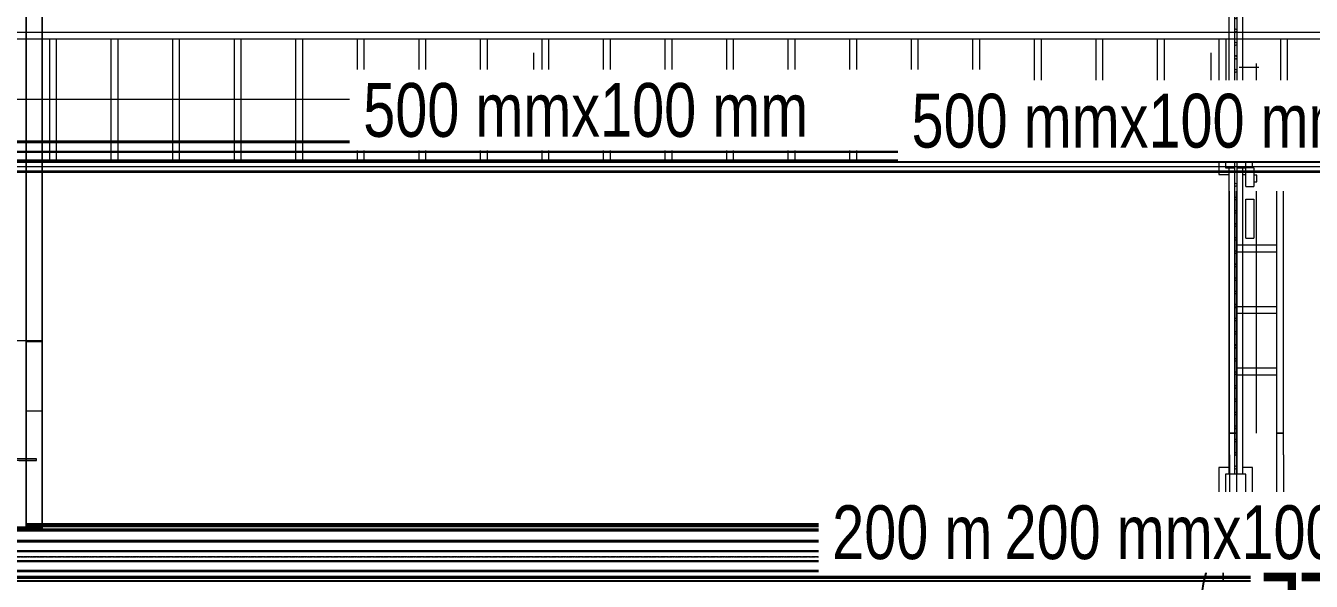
# Model space of a CAD drawing. Header units: centimetres. Extents: x -1906 to 5208, y -261 to 2955.
# Drawn here: x 3543.2 to 4020.6, y 261.6 to 468.2 of the extents above; entities that cross this region are included whole.
import ezdxf

# ---------------------------------------------------------------- set-up
doc = ezdxf.new("R2010")
doc.units = ezdxf.units.CM
doc.linetypes.add('_Overhead_2_', pattern=[0.47625, 0.3175, -0.15875])
doc.linetypes.add('Hidden', pattern=[0.714375, 0.47625, -0.238125])
for name, color, linetype, lineweight in [('A-ANNO-NOTE', 7, 'Continuous', 18), ('A-DETL-HDLN', 7, 'Hidden', 18), ('A-FLOR', 7, 'Continuous', 18), ('A-GENM', 7, 'Continuous', 18), ('E-CABL-TRAY', 7, 'Continuous', 18), ('E-CABL-TRAY-CNTR', 7, 'Continuous', 18), ('E-CABL-TRAY-IDEN', 7, 'Continuous', 9), ('S-BEAM', 7, 'Continuous', 18), ('S-COLS', 7, 'Continuous', 18)]:
    doc.layers.add(name, color=color, linetype=linetype, lineweight=lineweight)
doc.layers.add('E-CABL-TRAY-ANNO', color=7, linetype='Continuous', lineweight=18, true_color=0x007f00)
doc.styles.add('Century Gothic_1', font='GOTHIC.TTF', dxfattribs={"width": 0.8, "height": 20})
doc.styles.add('Century Gothic_B_1', font='GOTHICB.TTF', dxfattribs={"width": 0.8, "height": 20})

# ---------------------------------------------------------------- blocks, each defined once
blk = doc.blocks.new('Costanera Perfil Z - Parametrizado - h_22cm-1722626-Planta Bodega almacenamiento insumos')
at = {"layer": 'S-BEAM', "color": 254, "lineweight": 9, "true_color": 0xcccccc}
for p, q in [((-5.84, 671.79), (-5.84, -2399.57)), ((-5.54, 671.79), (-5.54, -2399.57)), ((-5.5, -2399.57), (-5.5, 671.79)), ((-5.26, 671.79), (-5.26, -2399.57)), ((-2.01, 671.79), (-2.01, -2399.57)), ((-1.67, 671.79), (-1.67, -2399.57)), ((1.67, 671.79), (1.67, -2399.57)), ((2.01, 671.79), (2.01, -2399.57)), ((5.26, 671.79), (5.26, -2399.57)), ((5.5, 671.79), (5.5, -2399.57)), ((5.54, 671.79), (5.54, -2399.57)), ((5.84, 671.79), (5.84, -2399.57))]:
    blk.add_line(p, q, dxfattribs=at)
blk = doc.blocks.new('Costanera Perfil Z - Parametrizado - h_22cm-V73-Planta Bodega almacenamiento insumos')
at = {"layer": 'S-BEAM', "color": 254, "lineweight": 9, "true_color": 0xcccccc}
for p, q in [((-5.84, 671.79), (-5.84, -2399.57)), ((-5.54, 671.79), (-5.54, -2399.57)), ((-5.5, -2399.57), (-5.5, 671.79)), ((-5.26, 671.79), (-5.26, -2399.57)), ((-2.01, 671.79), (-2.01, -8.25)), ((-1.67, 671.79), (-1.67, -8.25)), ((1.67, 671.79), (1.67, -2399.57)), ((2.01, 671.79), (2.01, -2399.57)), ((5.26, 671.79), (5.26, -8.25)), ((5.5, 671.79), (5.5, -8.25)), ((5.54, 671.79), (5.54, -8.25)), ((5.84, 671.79), (5.84, -8.25)), ((-2.01, -8.25), (-2.01, -20.75)), ((-1.67, -8.25), (-1.67, -20.75)), ((5.26, -8.25), (5.26, -20.75)), ((5.5, -8.25), (5.5, -20.75)), ((5.54, -8.25), (5.54, -20.75)), ((5.84, -8.25), (5.84, -20.75))]:
    blk.add_line(p, q, dxfattribs=at)
blk = doc.blocks.new('RVR_Tensor angular doble L - d_25 mm-1744892-Planta Bodega almacenamiento insumos')
at = {"layer": 'S-BEAM', "color": 254, "lineweight": 9, "true_color": 0xcccccc}
for p, q in [((794.73, 5), (784.24, 5)), ((794.73, 5), (787.79, 5)), ((794.73, 4.5), (794.73, 5)), ((794.73, 4.5), (787.11, 4.5)), ((788.14, 4.5), (794.73, 4.5))]:
    blk.add_line(p, q, dxfattribs=at)
blk = doc.blocks.new('Costanera Perfil Z - Parametrizado - h_22cm-1725872-Planta Bodega almacenamiento insumos')
at = {"layer": 'S-BEAM', "color": 254, "lineweight": 9, "true_color": 0xcccccc}
for p, q in [((-10.45, 2410.56), (-10.45, -662.81)), ((-10.45, 2410.56), (-10.45, -662.81)), ((-8.8, 2385.58), (-8.8, -662.81)), ((-8.8, 2385.58), (-8.8, -662.81)), ((8.8, 2385.58), (8.8, -662.81)), ((8.8, 2385.58), (8.8, -662.81)), ((10.45, 23.13), (10.45, 17.24)), ((10.45, 23.13), (10.45, 17.24)), ((10.75, 23.13), (10.75, 17.24)), ((10.75, 23.13), (10.75, 17.24)), ((10.45, 17.24), (10.45, -662.81)), ((10.45, 17.24), (10.45, -662.81)), ((10.75, 17.24), (10.75, -662.81)), ((10.75, 17.24), (10.75, -662.81))]:
    blk.add_line(p, q, dxfattribs=at)
blk = doc.blocks.new('Costanera Perfil Z - Parametrizado - h_22cm-1725829-Planta Bodega almacenamiento insumos')
at = {"layer": 'S-BEAM', "color": 254, "lineweight": 9, "true_color": 0xcccccc}
for p, q in [((-10.45, 2411.39), (-10.45, -661.98)), ((-10.45, 2411.39), (-10.45, -661.98)), ((-8.8, 2386.41), (-8.8, -661.98)), ((-8.8, 2386.41), (-8.8, -661.98)), ((8.8, 2386.41), (8.8, -661.98)), ((8.8, 2386.41), (8.8, -661.98)), ((10.45, 23.96), (10.45, 18.07)), ((10.45, 23.96), (10.45, 18.07)), ((10.75, 23.96), (10.75, 18.07)), ((10.75, 23.96), (10.75, 18.07)), ((10.45, 18.07), (10.45, -661.98)), ((10.45, 18.07), (10.45, -661.98)), ((10.75, 18.07), (10.75, -661.98)), ((10.75, 18.07), (10.75, -661.98))]:
    blk.add_line(p, q, dxfattribs=at)
blk = doc.blocks.new('Costanera Perfil Z - Parametrizado - h_22cm-1725795-Planta Bodega almacenamiento insumos')
at = {"layer": 'S-BEAM', "color": 254, "lineweight": 9, "true_color": 0xcccccc}
for p, q in [((-8.8, 2385.99), (-8.8, -662.4)), ((-8.8, 2385.99), (-8.8, -662.4)), ((8.8, 2385.99), (8.8, -662.4)), ((8.8, 2385.99), (8.8, -662.4)), ((10.45, 23.55), (10.45, 17.65)), ((10.45, 23.55), (10.45, 17.65)), ((10.75, 23.55), (10.75, 17.65)), ((10.75, 23.55), (10.75, 17.65)), ((10.45, 17.65), (10.45, -662.4)), ((10.45, 17.65), (10.45, -662.4)), ((10.75, 17.65), (10.75, -662.4)), ((10.75, 17.65), (10.75, -662.4))]:
    blk.add_line(p, q, dxfattribs=at)
blk = doc.blocks.new('Costanera Perfil Z - Parametrizado - h_22cm-1725974-Planta Bodega almacenamiento insumos')
at = {"layer": 'S-BEAM', "color": 254, "lineweight": 9, "true_color": 0xcccccc}
for p, q in [((-8.8, 1391.02), (-8.8, -1416)), ((-8.8, 1391.02), (-8.8, -1416)), ((8.8, 1391.02), (8.8, -1416)), ((8.8, 1391.02), (8.8, -1416)), ((10.45, -971.43), (10.45, -977.32)), ((10.45, -971.43), (10.45, -977.32)), ((10.75, -971.43), (10.75, -977.32)), ((10.75, -971.43), (10.75, -977.32)), ((10.45, -977.32), (10.45, -1416)), ((10.45, -977.32), (10.45, -1416)), ((10.75, -977.32), (10.75, -1416)), ((10.75, -977.32), (10.75, -1416)), ((-9.91, -1416), (-9.65, -1416)), ((-9.65, -1416), (-9.91, -1416)), ((-9.91, -1416), (-9.65, -1416)), ((-9.65, -1416), (-9.91, -1416)), ((-9.65, -1416), (-8.8, -1416)), ((-8.8, -1416), (-9.65, -1416)), ((-9.65, -1416), (-8.8, -1416)), ((-8.8, -1416), (-9.65, -1416)), ((-8.8, -1416), (-8.26, -1416)), ((-8.26, -1416), (-8.8, -1416)), ((-8.26, -1416), (-8, -1416)), ((-8, -1416), (-8.26, -1416)), ((-8, -1416), (-6.46, -1416)), ((-6.46, -1416), (-8, -1416)), ((-6.46, -1416), (-2.63, -1416)), ((-2.63, -1416), (-6.46, -1416)), ((-2.63, -1416), (-2.28, -1416)), ((-2.28, -1416), (-2.63, -1416)), ((-2.28, -1416), (1.05, -1416)), ((1.05, -1416), (-2.28, -1416)), ((1.05, -1416), (1.4, -1416)), ((1.4, -1416), (1.05, -1416)), ((1.4, -1416), (5.22, -1416)), ((5.22, -1416), (1.4, -1416)), ((5.22, -1416), (8.8, -1416)), ((8.8, -1416), (5.22, -1416)), ((8.8, -1416), (9.34, -1416)), ((9.34, -1416), (8.8, -1416)), ((8.8, -1416), (9.34, -1416)), ((9.34, -1416), (8.8, -1416)), ((9.34, -1416), (9.59, -1416)), ((9.59, -1416), (9.34, -1416)), ((9.34, -1416), (9.59, -1416)), ((9.59, -1416), (9.34, -1416)), ((9.59, -1416), (10.45, -1416)), ((10.45, -1416), (9.59, -1416)), ((9.59, -1416), (10.45, -1416)), ((10.45, -1416), (9.59, -1416)), ((10.45, -1416), (10.75, -1416)), ((10.75, -1416), (10.45, -1416))]:
    blk.add_line(p, q, dxfattribs=at)
blk = doc.blocks.new('Costanera Perfil Z - Parametrizado - h_22cm-V77-Planta Bodega almacenamiento insumos')
at = {"layer": 'S-BEAM', "color": 254, "lineweight": 9, "true_color": 0xcccccc}
for p, q in [((-8.8, 1391.02), (-8.8, -1416)), ((-8.8, 1391.02), (-8.8, -1416)), ((8.8, 1391.02), (8.8, -1416)), ((8.8, 1391.02), (8.8, -1416)), ((10.45, -971.43), (10.45, -977.32)), ((10.45, -971.43), (10.45, -977.32)), ((10.75, -971.43), (10.75, -977.32)), ((10.75, -971.43), (10.75, -977.32)), ((10.45, -977.32), (10.45, -1416)), ((10.45, -977.32), (10.45, -1416)), ((10.75, -977.32), (10.75, -1416)), ((10.75, -977.32), (10.75, -1416)), ((-9.91, -1416), (-9.65, -1416)), ((-9.65, -1416), (-9.91, -1416)), ((-9.91, -1416), (-9.65, -1416)), ((-9.65, -1416), (-9.91, -1416)), ((-9.65, -1416), (-8.8, -1416)), ((-8.8, -1416), (-9.65, -1416)), ((-9.65, -1416), (-8.8, -1416)), ((-8.8, -1416), (-9.65, -1416)), ((-8.8, -1416), (-8.26, -1416)), ((-8.26, -1416), (-8.8, -1416)), ((-8.26, -1416), (-8, -1416)), ((-8, -1416), (-8.26, -1416)), ((-8, -1416), (-6.46, -1416)), ((-6.46, -1416), (-8, -1416)), ((-6.46, -1416), (-2.63, -1416)), ((-2.63, -1416), (-6.46, -1416)), ((-2.63, -1416), (-2.28, -1416)), ((-2.28, -1416), (-2.63, -1416)), ((-2.28, -1416), (1.05, -1416)), ((1.05, -1416), (-2.28, -1416)), ((1.05, -1416), (1.4, -1416)), ((1.4, -1416), (1.05, -1416)), ((1.4, -1416), (5.22, -1416)), ((5.22, -1416), (1.4, -1416)), ((5.22, -1416), (8.8, -1416)), ((8.8, -1416), (5.22, -1416)), ((8.8, -1416), (9.34, -1416)), ((9.34, -1416), (8.8, -1416)), ((8.8, -1416), (9.34, -1416)), ((9.34, -1416), (8.8, -1416)), ((9.34, -1416), (9.59, -1416)), ((9.59, -1416), (9.34, -1416)), ((9.34, -1416), (9.59, -1416)), ((9.59, -1416), (9.34, -1416)), ((9.59, -1416), (10.45, -1416)), ((10.45, -1416), (9.59, -1416)), ((9.59, -1416), (10.45, -1416)), ((10.45, -1416), (9.59, -1416)), ((10.45, -1416), (10.75, -1416)), ((10.75, -1416), (10.45, -1416))]:
    blk.add_line(p, q, dxfattribs=at)
blk = doc.blocks.new('Costanera Perfil Z - Parametrizado - h_22cm-V78-Planta Bodega almacenamiento insumos')
at = {"layer": 'S-BEAM', "color": 254, "lineweight": 9, "true_color": 0xcccccc}
for p, q in [((-8.8, 1391.02), (-8.8, -1416)), ((-8.8, 1391.02), (-8.8, -1416)), ((8.8, 1391.02), (8.8, -1416)), ((8.8, 1391.02), (8.8, -1416)), ((10.45, -971.43), (10.45, -977.32)), ((10.45, -971.43), (10.45, -977.32)), ((10.75, -971.43), (10.75, -977.32)), ((10.75, -971.43), (10.75, -977.32)), ((10.45, -977.32), (10.45, -1416)), ((10.45, -977.32), (10.45, -1416)), ((10.75, -977.32), (10.75, -1416)), ((10.75, -977.32), (10.75, -1416)), ((-9.91, -1416), (-9.65, -1416)), ((-9.65, -1416), (-9.91, -1416)), ((-9.91, -1416), (-9.65, -1416)), ((-9.65, -1416), (-9.91, -1416)), ((-9.65, -1416), (-8.8, -1416)), ((-8.8, -1416), (-9.65, -1416)), ((-9.65, -1416), (-8.8, -1416)), ((-8.8, -1416), (-9.65, -1416)), ((-8.8, -1416), (-8.26, -1416)), ((-8.26, -1416), (-8.8, -1416)), ((-8.26, -1416), (-8, -1416)), ((-8, -1416), (-8.26, -1416)), ((-8, -1416), (-6.46, -1416)), ((-6.46, -1416), (-8, -1416)), ((-6.46, -1416), (-2.63, -1416)), ((-2.63, -1416), (-6.46, -1416)), ((-2.63, -1416), (-2.28, -1416)), ((-2.28, -1416), (-2.63, -1416)), ((-2.28, -1416), (1.05, -1416)), ((1.05, -1416), (-2.28, -1416)), ((1.05, -1416), (1.4, -1416)), ((1.4, -1416), (1.05, -1416)), ((1.4, -1416), (5.22, -1416)), ((5.22, -1416), (1.4, -1416)), ((5.22, -1416), (8.8, -1416)), ((8.8, -1416), (5.22, -1416)), ((8.8, -1416), (9.34, -1416)), ((9.34, -1416), (8.8, -1416)), ((8.8, -1416), (9.34, -1416)), ((9.34, -1416), (8.8, -1416)), ((9.34, -1416), (9.59, -1416)), ((9.59, -1416), (9.34, -1416)), ((9.34, -1416), (9.59, -1416)), ((9.59, -1416), (9.34, -1416)), ((9.59, -1416), (10.45, -1416)), ((10.45, -1416), (9.59, -1416)), ((9.59, -1416), (10.45, -1416)), ((10.45, -1416), (9.59, -1416)), ((10.45, -1416), (10.75, -1416)), ((10.75, -1416), (10.45, -1416))]:
    blk.add_line(p, q, dxfattribs=at)
blk = doc.blocks.new('PQ_RVR_EST-01_ZZ_ZZ_MO_T_A_rvt-2-Planta Bodega almacenamiento insumos')
at = {"layer": 'S-BEAM', "color": 254, "lineweight": 9, "true_color": 0xcccccc}
for p, q in [((-2547.4, 425.22), (-2547.4, 567.48)), ((-2547.4, 563.66), (-2547.4, 425.22)), ((-2541.51, 425.22), (-2541.51, 567.48)), ((-2541.51, 567.48), (-2541.51, 425.22)), ((-2541.51, 563.66), (-2541.51, 425.22)), ((-2541.51, 563.66), (-2541.51, 425.22)), ((-2547.4, 420.88), (-2547.4, 425.22)), ((-2547.4, 425.22), (-2547.4, 421.39)), ((-2541.51, 420.88), (-2541.51, 425.22)), ((-2541.51, 425.22), (-2541.51, 420.78)), ((-2541.51, 425.22), (-2541.51, 421.39)), ((-2541.51, 425.22), (-2541.51, 421.39)), ((-2547.4, 421.39), (-2547.4, 421.04)), ((-2547.4, 421.04), (-2547.4, 417.71)), ((-2547.4, 417.71), (-2547.4, 420.88)), ((-2541.51, 421.39), (-2541.51, 421.04)), ((-2541.51, 421.39), (-2541.51, 421.04)), ((-2541.51, 421.04), (-2541.51, 417.71)), ((-2541.51, 421.04), (-2541.51, 417.71)), ((-2541.51, 417.71), (-2541.51, 420.88)), ((-2541.51, 420.78), (-2541.51, 417.71)), ((-2547.4, 417.36), (-2547.4, 417.71)), ((-2547.4, 417.71), (-2547.4, 417.36)), ((-2547.4, 281.82), (-2547.4, 417.36)), ((-2547.4, 417.36), (-2547.4, 413.54)), ((-2541.51, 417.36), (-2541.51, 417.71)), ((-2541.51, 417.71), (-2541.51, 417.36)), ((-2541.51, 417.71), (-2541.51, 417.36)), ((-2541.51, 417.71), (-2541.51, 417.36)), ((-2541.51, 281.82), (-2541.51, 417.36)), ((-2541.51, 417.36), (-2541.51, 281.82)), ((-2541.51, 417.36), (-2541.51, 413.54)), ((-2541.51, 417.36), (-2541.51, 413.54)), ((-2547.4, 413.54), (-2547.4, 307.09)), ((-2541.51, 413.54), (-2541.51, 281.82)), ((-2541.51, 413.54), (-2541.51, 351.2)), ((-2541.51, 350.59), (-2541.51, 281.82)), ((-2547.4, 307.09), (-2547.4, 306.59)), ((-2547.4, 306.59), (-2547.4, 281.82)), ((-2554.01, 281.82), (-2541.51, 281.82)), ((-2541.51, 281.82), (-2547.4, 281.82)), ((-2547.4, 281.82), (-2541.51, 281.82)), ((-2541.51, 281.82), (-2547.4, 281.82))]:
    blk.add_line(p, q, dxfattribs=at)
at = {"layer": 'S-COLS', "color": 253, "lineweight": 9, "true_color": 0xaaaaaa}
for p, q in [((-2554.01, 351.2), (-2541.51, 351.2)), ((-2547.4, 350.61), (-2547.4, 324.91)), ((-2547.4, 350.61), (-2547.4, 307.09)), ((-2541.51, 350.61), (-2547.4, 350.61)), ((-2541.51, 351.2), (-2541.51, 350.61)), ((-2541.51, 350.61), (-2541.51, 324.91)), ((-2541.51, 324.91), (-2547.4, 324.91)), ((-2547.4, 324.91), (-2547.4, 307.09)), ((-2547.4, 307.09), (-2547.4, 306.59)), ((-2547.4, 307.09), (-2547.4, 306.59)), ((-2547.4, 306.59), (-2547.4, 283.09)), ((-2547.4, 306.59), (-2547.4, 281.82)), ((-2547.4, 283.09), (-2547.4, 282.83)), ((-2547.4, 282.79), (-2547.4, 282.53)), ((-2547.4, 282.53), (-2547.4, 282.29)), ((-2547.4, 282.29), (-2547.4, 281.99)), ((-2547.4, 281.99), (-2547.4, 281.82)), ((-2547.4, 281.82), (-2541.51, 281.82)), ((-2547.4, 281.82), (-2541.51, 281.82)), ((-2541.51, 281.82), (-2541.51, 281.24)), ((-2541.51, 281.24), (-2554.01, 281.24))]:
    blk.add_line(p, q, dxfattribs=at)
at = {"layer": 'S-BEAM', "color": 254, "lineweight": 9, "true_color": 0xcccccc}
for name, p, rotation in [('Costanera Perfil Z - Parametrizado - h_22cm-V73-Planta Bodega almacenamiento insumos', (-2533.25, 419.38), 269.9999999999998), ('Costanera Perfil Z - Parametrizado - h_22cm-1725872-Planta Bodega almacenamiento insumos', (-2524.27, 272.34), 90.00000000000001), ('Costanera Perfil Z - Parametrizado - h_22cm-1725829-Planta Bodega almacenamiento insumos', (-2523.44, 272.08), 90.00000000000001), ('Costanera Perfil Z - Parametrizado - h_22cm-1725795-Planta Bodega almacenamiento insumos', (-2523.85, 271.54), 90.00000000000001), ('Costanera Perfil Z - Parametrizado - h_22cm-1725974-Planta Bodega almacenamiento insumos', (-3518.83, 271.54), 90.00000000000001), ('Costanera Perfil Z - Parametrizado - h_22cm-V77-Planta Bodega almacenamiento insumos', (-3518.83, 271.54), 90.00000000000001), ('Costanera Perfil Z - Parametrizado - h_22cm-V78-Planta Bodega almacenamiento insumos', (-3518.83, 271.54), 90.00000000000001), ('Costanera Perfil Z - Parametrizado - h_22cm-1722626-Planta Bodega almacenamiento insumos', (-2533.25, 270.93), 269.9999999999998)]:
    blk.add_blockref(name, p, dxfattribs=dict(at, rotation=rotation))
blk.add_blockref('RVR_Tensor angular doble L - d_25 mm-1744892-Planta Bodega almacenamiento insumos', (-3338.25, 302.09), dxfattribs=at)
blk = doc.blocks.new('M_RVR_Cerca con puerta - M_RVR_Cerca con puerta-1543753-Planta Bodega almacenamiento insumos')
at = {"layer": 'A-GENM', "color": 254, "lineweight": 9, "true_color": 0xd4d4d4}
for p, q in [((9.57, 6.25), (-2.93, 6.25)), ((-2.93, 6.25), (-2.93, -6.25)), ((9.57, 2.5), (9.57, 6.25)), ((119.14, 6.25), (118.48, 6.25)), ((118.48, 6.25), (118.48, 2.5)), ((122.96, 6.25), (119.14, 6.25)), ((123.31, 6.25), (122.96, 6.25)), ((126.64, 6.25), (123.31, 6.25)), ((126.99, 6.25), (126.64, 6.25)), ((130.82, 6.25), (126.99, 6.25)), ((130.98, 6.25), (130.82, 6.25)), ((130.98, 2.5), (130.98, 6.25)), ((212.21, 6.25), (199.71, 6.25)), ((199.71, 6.25), (199.71, 2.5)), ((212.21, -6.25), (212.21, 6.25)), ((7.07, 3.75), (-0.43, 3.75)), ((-0.43, 3.75), (-0.43, -3.75)), ((7.07, -3.75), (7.07, 3.75)), ((7.07, 2.5), (119.14, 2.5)), ((119.14, 0.5), (7.07, 0.5)), ((119.14, 2.5), (120.98, 2.5)), ((122.96, 0.5), (119.14, 0.5)), ((122.96, 3.75), (120.98, 3.75)), ((120.98, 3.75), (120.98, 0.46)), ((123.31, 3.75), (122.96, 3.75)), ((123.31, 0.5), (122.96, 0.5)), ((126.64, 3.75), (123.31, 3.75)), ((126.64, 0.5), (123.31, 0.5)), ((126.99, 3.75), (126.64, 3.75)), ((126.99, 0.5), (126.64, 0.5)), ((128.48, 3.75), (126.99, 3.75)), ((130.82, 0.5), (126.99, 0.5)), ((128.48, 0.46), (128.48, 3.75)), ((128.48, 2.5), (130.82, 2.5)), ((128.48, 2.5), (130.82, 2.5)), ((130.82, 2.5), (202.21, 2.5)), ((130.82, 2.5), (202.21, 2.5)), ((205.91, 0.5), (130.82, 0.5)), ((209.71, 3.75), (202.21, 3.75)), ((202.21, 3.75), (202.21, 0.48)), ((205.91, -0.5), (205.91, 0.5)), ((209.71, -3.75), (209.71, 3.75)), ((-0.43, -3.75), (7.07, -3.75)), ((7.07, -0.5), (119.14, -0.5)), ((119.14, -2.5), (7.07, -2.5)), ((9.57, -6.25), (9.57, -2.5)), ((94.79, -3.75), (109.32, -3.75)), ((94.79, -3.75), (94.79, -6.71)), ((109.32, -3.75), (109.32, -6.71)), ((113.96, -3.75), (119.14, -3.75)), ((113.96, -3.75), (113.96, -6.71)), ((118.48, -2.5), (118.48, -3.75)), ((119.14, -0.5), (122.96, -0.5)), ((120.98, -2.5), (119.14, -2.5)), ((119.14, -3.75), (120.94, -3.75)), ((120.94, -6.71), (120.94, -3.75)), ((120.98, -0.48), (120.98, -3.75)), ((120.98, -3.75), (122.96, -3.75)), ((122.96, -0.5), (123.31, -0.5)), ((122.96, -3.75), (123.31, -3.75)), ((123.31, -0.5), (126.64, -0.5)), ((123.31, -3.75), (126.64, -3.75)), ((126.64, -0.5), (126.99, -0.5)), ((126.64, -3.75), (126.99, -3.75)), ((126.99, -0.5), (130.82, -0.5)), ((126.99, -3.75), (128.48, -3.75)), ((128.48, -3.75), (128.48, -0.48)), ((130.82, -2.5), (128.48, -2.5)), ((130.82, -2.5), (128.48, -2.5)), ((130.82, -0.5), (205.91, -0.5)), ((202.21, -2.5), (130.82, -2.5)), ((202.21, -2.5), (130.82, -2.5)), ((130.98, -6.25), (130.98, -2.5)), ((186.31, -3.75), (186.31, -6.71)), ((187.31, -3.75), (186.31, -3.75)), ((187.31, -3.75), (199.87, -3.75)), ((199.71, -2.5), (199.71, -3.75)), ((200.87, -3.75), (199.87, -3.75)), ((200.87, -6.71), (200.87, -3.75)), ((201.52, -3.75), (201.52, -6.71)), ((202.21, -3.75), (201.52, -3.75)), ((202.21, -0.48), (202.21, -3.75)), ((202.21, -3.75), (209.71, -3.75)), ((205.35, -6.71), (205.35, -3.75)), ((-2.93, -6.25), (9.57, -6.25)), ((109.32, -6.71), (94.79, -6.71)), ((119.14, -6.71), (113.96, -6.71)), ((115.67, -6.71), (115.67, -7.83)), ((115.67, -7.83), (115.71, -7.83)), ((115.67, -7.83), (118.18, -7.83)), ((118.13, -7.83), (118.18, -7.83)), ((118.18, -7.83), (118.18, -6.71)), ((120.94, -6.71), (119.14, -6.71)), ((120.94, -6.25), (122.96, -6.25)), ((122.96, -6.25), (123.31, -6.25)), ((123.31, -6.25), (126.64, -6.25)), ((126.64, -6.25), (126.99, -6.25)), ((126.99, -6.25), (130.82, -6.25)), ((130.82, -6.25), (130.98, -6.25)), ((186.31, -6.71), (187.31, -6.71)), ((199.87, -6.71), (187.31, -6.71)), ((195.12, -6.71), (195.12, -7.83)), ((195.12, -7.83), (199.12, -7.83)), ((199.12, -7.83), (199.12, -6.71)), ((199.87, -6.71), (200.87, -6.71)), ((200.87, -6.25), (201.53, -6.25)), ((201.52, -6.71), (202.52, -6.71)), ((204.35, -6.71), (202.52, -6.71)), ((204.35, -6.71), (205.35, -6.71)), ((205.35, -6.25), (212.21, -6.25))]:
    blk.add_line(p, q, dxfattribs=at)
for centre, start, end in [((9.57, 0), 0, 180), ((9.57, 0), 180, 360), ((14.57, 0), 0, 180), ((14.57, 0), 180, 360), ((19.57, 0), 0, 180), ((19.57, 0), 180, 360), ((24.57, 0), 0, 180), ((24.57, 0), 180, 360), ((29.57, 0), 0, 180), ((29.57, 0), 180, 360), ((34.57, 0), 0, 180), ((34.57, 0), 180, 360), ((39.57, 0), 0, 180), ((39.57, 0), 180, 360), ((44.57, 0), 0, 180), ((44.57, 0), 180, 360), ((49.57, 0), 0, 180), ((49.57, 0), 180, 360), ((54.57, 0), 0, 180), ((54.57, 0), 180, 360), ((59.57, 0), 0, 180), ((59.57, 0), 180, 360), ((64.57, 0), 0, 180), ((64.57, 0), 180, 360), ((69.57, 0), 0, 180), ((69.57, 0), 180, 360), ((74.57, 0), 0, 180), ((74.57, 0), 180, 360), ((79.57, 0), 0, 180), ((79.57, 0), 180, 360), ((84.57, 0), 0, 180), ((84.57, 0), 180, 360), ((89.57, 0), 0, 180), ((89.57, 0), 180, 360), ((94.57, 0), 0, 180), ((94.57, 0), 180, 360), ((99.57, 0), 0, 180), ((99.57, 0), 180, 360), ((104.57, 0), 0, 180), ((104.57, 0), 180, 360), ((109.57, 0), 0, 180), ((109.57, 0), 180, 360), ((114.57, 0), 0, 180), ((114.57, 0), 180, 360), ((132.01, 0), 0, 180), ((137.01, 0), 0, 180), ((142.01, 0), 0, 180), ((147.01, 0), 0, 180), ((152.01, 0), 0, 180), ((157.01, 0), 0, 180), ((162.01, 0), 0, 180), ((167.01, 0), 0, 180), ((172.01, 0), 0, 180), ((177.01, 0), 0, 180), ((182.01, 0), 0, 180), ((187.01, 0), 0, 180), ((192.01, 0), 0, 180), ((197.01, 0), 0, 180), ((202.01, 0), 0, 180), ((132.01, 0), 180, 360), ((137.01, 0), 180, 360), ((142.01, 0), 180, 360), ((147.01, 0), 180, 360), ((152.01, 0), 180, 360), ((157.01, 0), 180, 360), ((162.01, 0), 180, 360), ((167.01, 0), 180, 360), ((172.01, 0), 180, 360), ((177.01, 0), 180, 360), ((182.01, 0), 180, 360), ((187.01, 0), 180, 360), ((192.01, 0), 180, 360), ((197.01, 0), 180, 360), ((202.01, 0), 180, 360)]:
    blk.add_arc(centre, 0.5, start, end, dxfattribs=at)
blk = doc.blocks.new('PQ_RVR_ARQ-01_ZZ_ZZ_MO_T_A_rvt-2-Planta Bodega almacenamiento insumos')
at = {"layer": 'A-FLOR', "color": 254, "linetype": '_Overhead_2_', "lineweight": 9, "true_color": 0xd4d4d4}
for p, q in [((-2102.83, 270.77), (-4909.85, 270.77)), ((-4909.85, 270.77), (-2102.83, 270.77)), ((-1861.46, 270.77), (-2102.83, 270.77)), ((-2102.83, 270.77), (-1861.46, 270.77))]:
    blk.add_line(p, q, dxfattribs=at)
at = {"layer": 'A-GENM', "color": 253, "lineweight": 9, "true_color": 0xaaaaaa, "rotation": 89.9999999999999}
blk.add_blockref('M_RVR_Cerca con puerta - M_RVR_Cerca con puerta-1543753-Planta Bodega almacenamiento insumos', (-2098.17, 294.4), dxfattribs=at)
blk = doc.blocks.new('EPC_Curva 90_ Interior - Curva 90_ Interior-V191-Planta Bodega almacenamiento insumos')
at = {"layer": 'A-DETL-HDLN', "lineweight": 9}
for p, q in [((-2164.43, 286.15), (-2164.43, 288.69)), ((-2164.43, 288.69), (-2164.36, 288.69)), ((-2158.81, 288.69), (-2164.36, 288.69)), ((-2158.81, 288.69), (-2154.75, 288.69)), ((-2144.44, 288.69), (-2154.75, 288.69)), ((-2154.75, 288.69), (-2154.75, 286.15)), ((-2137.52, 286.15), (-2137.52, 288.69)), ((-2164.36, 286.15), (-2164.43, 286.15)), ((-2164.36, 286.15), (-2163.35, 286.15)), ((-2163.24, 281.23), (-2163.24, 286.15)), ((-2162.56, 286.15), (-2163.24, 286.15)), ((-2162.56, 286.15), (-2162.41, 286.15)), ((-2162.56, 281.23), (-2162.56, 286.15)), ((-2162.54, 286.15), (-2158.81, 286.15)), ((-2160.11, 286.15), (-2160.11, 281.23)), ((-2158.81, 286.15), (-2154.75, 286.15)), ((-2154.75, 286.15), (-2137.52, 286.15)), ((-2164.43, 278.69), (-2164.43, 281.23)), ((-2164.43, 281.23), (-2164.36, 281.23)), ((-2164.36, 278.69), (-2164.43, 278.69)), ((-2163.35, 281.23), (-2164.36, 281.23)), ((-2164.36, 278.69), (-2158.81, 278.69)), ((-2163.24, 281.23), (-2162.56, 281.23)), ((-2162.41, 281.23), (-2162.56, 281.23)), ((-2158.81, 281.23), (-2162.54, 281.23)), ((-2158.81, 281.23), (-2154.75, 281.23)), ((-2158.81, 278.69), (-2154.75, 278.69)), ((-2137.52, 281.23), (-2154.75, 281.23)), ((-2154.75, 281.23), (-2154.75, 278.69)), ((-2154.75, 278.69), (-2144.44, 278.69)), ((-2137.52, 278.69), (-2137.52, 281.23))]:
    blk.add_line(p, q, dxfattribs=at)
blk = doc.blocks.new('EPC_Curva 90_ Interior - Curva 90_ Interior-1471321-Planta Bodega almacenamiento insumos')
at = {"layer": 'A-DETL-HDLN', "lineweight": 9}
for p, q in [((-2100.4, 288.69), (-2080.4, 288.69)), ((-2100.4, 288.69), (-2100.4, 286.15)), ((-2080.4, 286.15), (-2100.4, 286.15)), ((-2084.72, 286.15), (-2084.72, 281.23)), ((-2084.04, 286.15), (-2084.04, 281.23)), ((-2081.6, 281.23), (-2081.6, 286.15)), ((-2100.4, 281.23), (-2080.4, 281.23)), ((-2100.4, 281.23), (-2100.4, 278.69)), ((-2080.4, 278.69), (-2100.4, 278.69))]:
    blk.add_line(p, q, dxfattribs=at)
at = {"layer": 'E-CABL-TRAY', "lineweight": 9}
for p, q in [((-2107.31, 286.15), (-2107.31, 288.69)), ((-2103.25, 288.69), (-2107.31, 288.69)), ((-2103.25, 288.69), (-2100.48, 288.69)), ((-2100.48, 288.69), (-2100.4, 288.69)), ((-2080.4, 286.15), (-2080.4, 288.69)), ((-2107.31, 286.15), (-2103.25, 286.15)), ((-2100.48, 286.15), (-2103.25, 286.15)), ((-2100.4, 286.15), (-2100.48, 286.15)), ((-2107.31, 278.69), (-2107.31, 281.23)), ((-2103.25, 281.23), (-2107.31, 281.23)), ((-2107.31, 278.69), (-2103.25, 278.69)), ((-2103.25, 281.23), (-2100.48, 281.23)), ((-2100.48, 278.69), (-2103.25, 278.69)), ((-2100.48, 281.23), (-2100.4, 281.23)), ((-2100.4, 278.69), (-2100.48, 278.69)), ((-2080.4, 278.69), (-2080.4, 281.23))]:
    blk.add_line(p, q, dxfattribs=at)
blk = doc.blocks.new('EPC_Curva 90_ Interior - Curva 90_ Interior-V164-Planta Bodega almacenamiento insumos')
at = {"layer": 'A-DETL-HDLN', "lineweight": 9}
for p, q in [((-2097.89, 288.38), (-2097.89, 287.48)), ((-2082.97, 288.38), (-2097.89, 288.38)), ((-2097.89, 287.44), (-2097.89, 286.58)), ((-2082.97, 286.58), (-2097.89, 286.58)), ((-2097.89, 280.98), (-2097.89, 286.58)), ((-2082.97, 286.58), (-2082.97, 288.38)), ((-2080.43, 280.98), (-2080.43, 288.69)), ((-2080.43, 288.69), (-2080.43, 288.69)), ((-2100.4, 278.69), (-2097.89, 278.69)), ((-2082.97, 278.69), (-2080.43, 278.69))]:
    blk.add_line(p, q, dxfattribs=at)
for centre, start_param, end_param in [((-2097.89, 308.69), 2.303961, 2.317408), ((-2097.89, 308.69), 2.356194, 2.358212), ((-2097.89, 308.69), 2.403456, 3.141593), ((-2082.97, 308.69), 2.303961, 2.317408), ((-2082.97, 308.69), 2.403456, 3.141593), ((-2080.43, 308.69), 2.303961, 3.141593)]:
    blk.add_ellipse(centre, major_axis=(0, 30), ratio=0.000253, start_param=start_param, end_param=end_param, dxfattribs=at)
at = {"layer": 'E-CABL-TRAY', "lineweight": 9}
for p, q in [((-2100.43, 316.69), (-2097.89, 316.69)), ((-2100.43, 308.69), (-2100.43, 316.69)), ((-2097.89, 308.69), (-2097.89, 316.69)), ((-2082.97, 316.69), (-2080.43, 316.69)), ((-2082.97, 308.69), (-2082.97, 316.69)), ((-2080.43, 308.69), (-2080.43, 316.69)), ((-2097.89, 290.17), (-2082.97, 290.17))]:
    blk.add_line(p, q, dxfattribs=at)
for centre, major_axis, start_param, end_param in [((-2100.43, 308.69), (0, 30), 1.570796, 3.141593), ((-2097.89, 308.69), (0, 30), 1.570796, 2.303795), ((-2082.97, 308.69), (0, 30), 1.570796, 2.303795), ((-2080.43, 308.69), (0, 30), 1.570796, 2.303795), ((-2097.89, 308.69), (0, 20), 2.692794, 2.768608), ((-2080.43, 308.69), (0, 20), 2.692794, 3.141593)]:
    blk.add_ellipse(centre, major_axis=major_axis, ratio=0.000253, start_param=start_param, end_param=end_param, dxfattribs=at)

msp = doc.modelspace()

# ---------------------------------------------------------------- linework, layer by layer
at = {"layer": 'A-ANNO-NOTE', "color": 1, "lineweight": 25, "true_color": 0xff0000}
msp.add_circle((4019.6, 253.37), 39.69, dxfattribs=at)
at = {"layer": 'A-DETL-HDLN', "lineweight": 9}
for p, q in [((3936.01, 278.69), (3936.01, 288.69)), ((3946.32, 288.69), (3936.01, 288.69)), ((3985.63, 286.16), (3985.63, 288.69)), ((4000.67, 288.69), (3990.35, 288.69)), ((3998.48, 288.69), (3998.48, 278.69)), ((4000.67, 278.69), (4000.67, 288.69)), ((3992.05, 283.69), (3990.33, 283.69)), ((3946.32, 278.69), (3936.01, 278.69)), ((3985.63, 278.69), (3985.63, 281.23)), ((3987.51, 281.23), (3987.51, 278.69)), ((4000.67, 278.69), (3990.35, 278.69))]:
    msp.add_line(p, q, dxfattribs=at)
at = {"layer": 'E-CABL-TRAY', "lineweight": 9}
for p, q in [((4229.3, 465.68), (3170.93, 465.68)), ((4229.3, 463.14), (3170.93, 463.14)), ((3551.96, 463.14), (3551.96, 418.22)), ((3554.5, 463.14), (3554.5, 418.22)), ((3574.82, 463.14), (3574.82, 418.22)), ((3577.36, 463.14), (3577.36, 418.22)), ((3597.68, 463.14), (3597.68, 418.22)), ((3600.22, 463.14), (3600.22, 418.22)), ((3620.54, 463.14), (3620.54, 418.22)), ((3623.08, 463.14), (3623.08, 418.22)), ((3643.4, 463.14), (3643.4, 418.22)), ((3645.94, 463.14), (3645.94, 418.22)), ((3666.26, 463.14), (3666.26, 418.22)), ((3668.8, 463.14), (3668.8, 418.22)), ((3689.12, 463.14), (3689.12, 418.22)), ((3691.66, 463.14), (3691.66, 418.22)), ((3711.98, 463.14), (3711.98, 418.22)), ((3714.52, 463.14), (3714.52, 418.22)), ((3734.84, 463.14), (3734.84, 418.22)), ((3737.38, 463.14), (3737.38, 418.22)), ((3757.7, 463.14), (3757.7, 418.22)), ((3760.24, 463.14), (3760.24, 418.22)), ((3780.56, 463.14), (3780.56, 418.22)), ((3783.1, 463.14), (3783.1, 418.22)), ((3803.42, 463.14), (3803.42, 418.22)), ((3805.96, 463.14), (3805.96, 418.22)), ((3826.28, 463.14), (3826.28, 418.22)), ((3828.82, 463.14), (3828.82, 418.22)), ((3849.14, 463.14), (3849.14, 418.22)), ((3851.68, 463.14), (3851.68, 418.22)), ((3872, 463.14), (3872, 418.22)), ((3874.54, 463.14), (3874.54, 418.22)), ((3894.86, 463.14), (3894.86, 418.22)), ((3897.4, 463.14), (3897.4, 418.22)), ((3917.72, 463.14), (3917.72, 418.22)), ((3920.26, 463.14), (3920.26, 418.22)), ((3940.58, 463.14), (3940.58, 418.22)), ((3943.12, 463.14), (3943.12, 418.22)), ((3963.44, 463.14), (3963.44, 418.22)), ((3965.98, 463.14), (3965.98, 418.22)), ((3986.3, 463.14), (3986.3, 418.22)), ((3988.84, 463.14), (3988.84, 418.22)), ((4009.16, 463.14), (4009.16, 418.22)), ((4011.7, 463.14), (4011.7, 418.22)), ((3731.82, 458.14), (3731.82, 445.68)), ((3983.28, 458.14), (3983.28, 445.68)), ((4001.14, 452.58), (3993.84, 452.58)), ((3731.82, 435.68), (3731.82, 423.22)), ((3983.28, 435.68), (3983.28, 423.22)), ((4001.14, 429.72), (3993.84, 429.72)), ((4229.3, 418.22), (3170.93, 418.22)), ((4229.3, 415.68), (3170.93, 415.68)), ((3990.32, 316.69), (3990.32, 406.68)), ((3992.86, 316.69), (3992.86, 406.68)), ((4007.78, 316.69), (4007.78, 406.68)), ((4010.32, 316.69), (4010.32, 406.68)), ((4007.78, 386.54), (3992.86, 386.54)), ((4007.78, 384), (3992.86, 384)), ((4007.78, 363.68), (3992.86, 363.68)), ((4007.78, 361.14), (3992.86, 361.14)), ((4007.78, 340.82), (3992.86, 340.82)), ((4007.78, 338.28), (3992.86, 338.28)), ((3992.86, 316.69), (3990.32, 316.69)), ((4010.32, 316.69), (4007.78, 316.69)), ((3983.44, 288.69), (3946.32, 288.69)), ((3983.44, 288.69), (3983.44, 278.69)), ((3985.63, 281.23), (3985.63, 286.15)), ((3983.44, 278.69), (3946.32, 278.69))]:
    msp.add_line(p, q, dxfattribs=at)
at = {"layer": 'E-CABL-TRAY-ANNO', "lineweight": 9}
for p, q in [((3946.32, 278.69), (3926.32, 288.69)), ((3926.32, 278.69), (3946.32, 288.69)), ((3926.32, 288.69), (3926.32, 278.69)), ((3946.32, 288.69), (3926.32, 288.69)), ((3946.32, 278.69), (3946.32, 288.69)), ((4010.33, 288.69), (3990.33, 278.69)), ((3990.33, 288.69), (4010.33, 278.69)), ((3990.33, 288.69), (4010.33, 288.69)), ((3990.33, 278.69), (3990.33, 288.69)), ((4010.33, 288.69), (4010.33, 278.69)), ((3926.32, 278.69), (3946.32, 278.69)), ((4010.33, 278.69), (3990.33, 278.69))]:
    msp.add_line(p, q, dxfattribs=at)
at = {"layer": 'E-CABL-TRAY-CNTR', "lineweight": 9}
for p, q in [((4000.32, 445.68), (4000.32, 454.14)), ((4229.3, 440.68), (3170.93, 440.68)), ((4000.32, 423.22), (4000.32, 431.68)), ((4000.32, 316.69), (4000.32, 406.68)), ((3990.32, 283.69), (3985.63, 283.69))]:
    msp.add_line(p, q, dxfattribs=at)

# ---------------------------------------------------------------- block references
at = {"lineweight": 5}
for name in ['PQ_RVR_ARQ-01_ZZ_ZZ_MO_T_A_rvt-2-Planta Bodega almacenamiento insumos', 'PQ_RVR_EST-01_ZZ_ZZ_MO_T_A_rvt-2-Planta Bodega almacenamiento insumos']:
    msp.add_blockref(name, (6090.75, 0), dxfattribs=at)
at = {"layer": 'A-DETL-HDLN', "lineweight": 9}
for name in ['EPC_Curva 90_ Interior - Curva 90_ Interior-V164-Planta Bodega almacenamiento insumos', 'EPC_Curva 90_ Interior - Curva 90_ Interior-V191-Planta Bodega almacenamiento insumos', 'EPC_Curva 90_ Interior - Curva 90_ Interior-1471321-Planta Bodega almacenamiento insumos']:
    msp.add_blockref(name, (6090.75, 0), dxfattribs=at)

# ---------------------------------------------------------------- next in the draw order: texts
at = {"layer": 'A-ANNO-NOTE', "color": 1, "lineweight": 25, "true_color": 0xff0000, "insert": (4029.45, 244.84), "char_height": 20, "width": 26.2954, "attachment_point": 1, "rotation": 180.1086, "style": 'Century Gothic_B_1', "bg_fill": 3, "box_fill_scale": 1.25, "bg_fill_color": 256, "bg_fill_true_color": 13158600, "bg_fill_transparency": 0}
msp.add_mtext('LE', dxfattribs=at)
at = {"layer": 'E-CABL-TRAY-IDEN', "insert": (3872.17, 442.86), "char_height": 20, "width": 226.3965, "attachment_point": 1, "style": 'Century Gothic_1', "bg_fill": 3, "box_fill_scale": 1.25, "bg_fill_color": 256, "bg_fill_true_color": 13158600, "bg_fill_transparency": 0}
msp.add_mtext('500 mmx100 mm', dxfattribs=at)

# ---------------------------------------------------------------- next in the draw order: texts
at = {"layer": 'E-CABL-TRAY-IDEN', "char_height": 20, "width": 226.3965, "attachment_point": 1, "style": 'Century Gothic_1', "bg_fill": 3, "box_fill_scale": 1.25, "bg_fill_color": 256, "bg_fill_true_color": 13158600, "bg_fill_transparency": 0}
for s, insert in [('500 mmx100 mm', (3668.52, 446.86)), ('200 mmx100 mm', (3874.72, 289.87))]:
    msp.add_mtext(s, dxfattribs=dict(at, insert=insert))

# ---------------------------------------------------------------- next in the draw order: texts
at = {"layer": 'E-CABL-TRAY-IDEN', "insert": (3842.7, 289.87), "char_height": 20, "width": 226.3965, "attachment_point": 1, "style": 'Century Gothic_1', "bg_fill": 3, "box_fill_scale": 1.25, "bg_fill_color": 256, "bg_fill_true_color": 13158600, "bg_fill_transparency": 0}
msp.add_mtext('200 mmx100 mm', dxfattribs=at)

# ---------------------------------------------------------------- next in the draw order: texts
at = {"layer": 'E-CABL-TRAY-IDEN', "insert": (3906.71, 289.87), "char_height": 20, "width": 226.3965, "attachment_point": 1, "style": 'Century Gothic_1', "bg_fill": 3, "box_fill_scale": 1.25, "bg_fill_color": 256, "bg_fill_true_color": 13158600, "bg_fill_transparency": 0}
msp.add_mtext('200 mmx100 mm', dxfattribs=at)

doc.saveas('drawing.dxf')
